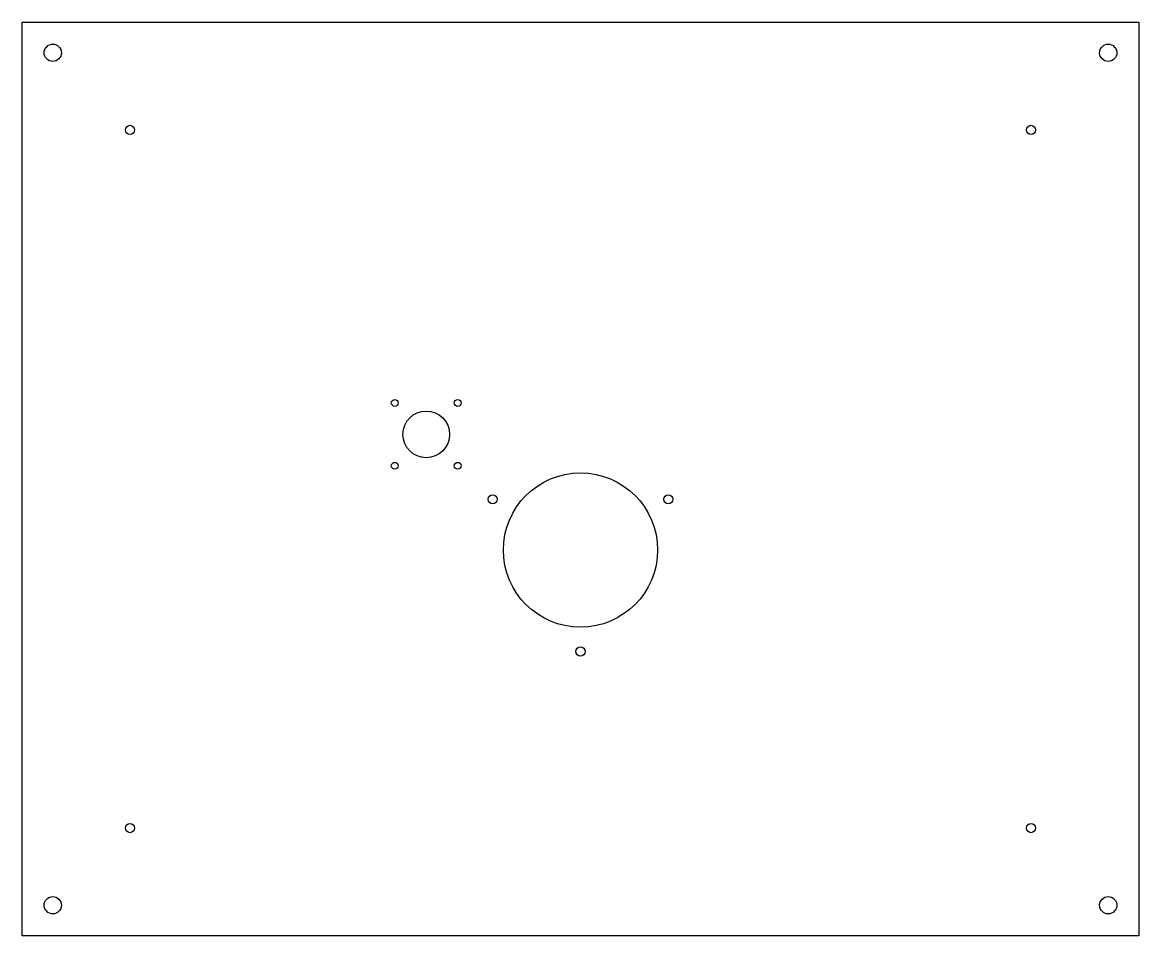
# Model space of a CAD drawing. Header units: millimetres. Extents: x -275 to 275, y -225 to 225.
import ezdxf

# ---------------------------------------------------------------- set-up
doc = ezdxf.new("R2010")
doc.units = ezdxf.units.MM
doc.layers.add('CORTE', color=1, linetype='Continuous')

msp = doc.modelspace()

# ---------------------------------------------------------------- linework, layer by layer
at = {"layer": 'CORTE'}
for p, q in [((-275, -225), (-275, 225)), ((-275, 225), (275, 225)), ((275, 225), (275, -225)), ((275, -225), (-275, -225))]:
    msp.add_line(p, q, dxfattribs=at)
for centre, radius in [((-260, 210), 4.25), ((260, 210), 4.25), ((-222, 172), 2.25), ((222, 172), 2.25), ((-91.5, 37.5), 1.7), ((-60.5, 37.5), 1.7), ((-76, 22), 11.5), ((-91.5, 6.5), 1.7), ((-60.5, 6.5), 1.7), ((0, -35), 38), ((-43.3, -10), 2.25), ((43.3, -10), 2.25), ((0, -85), 2.25), ((-222, -172), 2.25), ((222, -172), 2.25), ((-260, -210), 4.25), ((260, -210), 4.25)]:
    msp.add_circle(centre, radius, dxfattribs=at)

doc.saveas('drawing.dxf')
